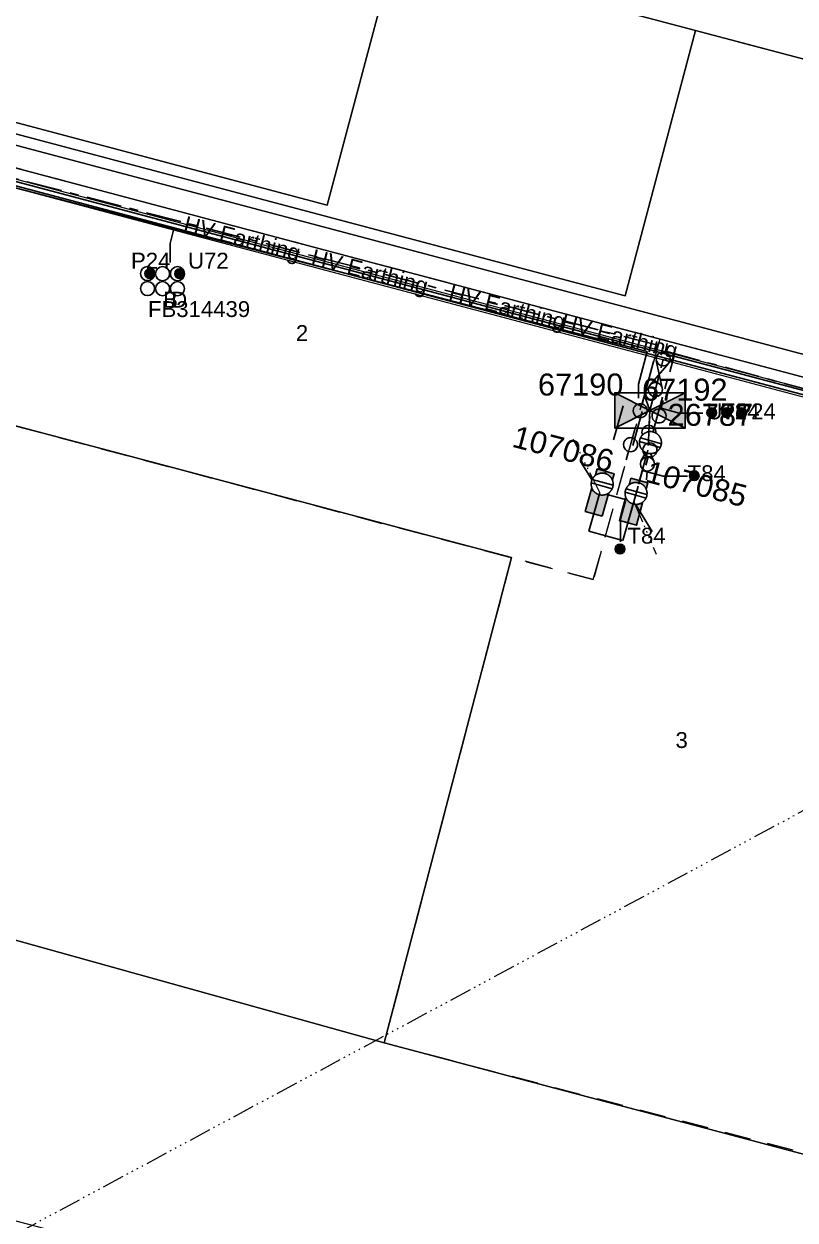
# Model space of a CAD drawing. Header units: metres. Extents: x 256054 to 262066, y 6173540 to 6179224.
# Drawn here: x 259336.6 to 259424.2, y 6174946.9 to 6175082.8 of the extents above; entities that cross this region are included whole.
import ezdxf
from ezdxf.enums import TextEntityAlignment as Align

# ---------------------------------------------------------------- set-up
doc = ezdxf.new("R2010")
doc.units = ezdxf.units.M
for name, pattern in [('Cable Exist UG', [7, 4, -1, 1, -1]), ('Dash', [5, 3, -2]), ('DASHED', [19.05, 12.7, -6.35]), ('PHANTOMX2', [5.6, 2.5, -0.5, 0.15, -0.5, 0.15, -0.5, 0.15, -0.5, 0.15, -0.5])]:
    doc.linetypes.add(name, pattern=pattern)
doc.layers.get('0').update_dxf_attribs({"color": 6})
for name, color, linetype, lineweight in [('_User Miscellaneous4', 191, 'Continuous', 13), ('Cadastre Developer_SP_EXT', 96, 'Continuous', 15), ('Cadastre Easements_SP_EXT', 96, 'DASHED', 15), ('Cadastre Land Parcels_SP_EXT', 96, 'Continuous', 15), ('Mains_HV_EXT', 13, 'Continuous', 25), ('Mains_LV_EXT', 163, 'Continuous', 25), ('Services_SP_EXT', 42, 'PHANTOMX2', 20)]:
    doc.layers.add(name, color=color, linetype=linetype, lineweight=lineweight)
for name, color, linetype in [('Duct_SP_EXT', 40, 'Continuous'), ('Equip_HV_EXT', 7, 'Continuous'), ('Equip_LV_EXT', 7, 'Continuous'), ('Sub_SP_EXT', 7, 'Continuous'), ('SupportsUG_SP_LV_EXT', 7, 'Continuous'), ('Trench_SP_EXT', 7, 'Continuous')]:
    doc.layers.add(name, color=color, linetype=linetype)
doc.styles.add('iecARIAL', font='arial.ttf', dxfattribs={"height": 2})
doc.styles.get("Standard").update_dxf_attribs({"font": 'arial.ttf'})
doc.styles.add('SWITCH_LABEL', font='arial.ttf', dxfattribs={"height": 2})
doc.linetypes.add('Cable E UG', pattern='A,5,-0.1,["E",Standard,S=1.5,R=0,X=0,Y=-0.75],-1.45', length=6.55)

# ---------------------------------------------------------------- blocks, each defined once
blk = doc.blocks.new('SUB_PADMOUNT_EXT')
at = {"ltscale": 10}
h = blk.add_hatch(color=256, dxfattribs=at)
h.dxf.hatch_style = 1
h.paths.add_polyline_path([(4, -2), (0, 0), (4, 2)])
h.paths.add_polyline_path([(-4, -2), (-4, 2), (0, 0)])
blk.add_line((4, 2), (-4, -2))
blk.add_lwpolyline([(-4, -2), (4, -2), (4, 2), (-4, 2)], close=True)
at = {"ltscale": 10, "flags": 128}
for points in [[(-4, -2), (-4, 2), (0, 0)], [(4, -2), (0, 0), (4, 2)]]:
    blk.add_lwpolyline(points, close=True, dxfattribs=at)
at = {"flags": 8}
blk.add_attdef('ASSET_NUM', text='', height=2.5, dxfattribs=at).set_placement((0, 5), align=Align.MIDDLE_CENTER)
for tag, flags, p in [('STREET_CODE', 9, (1.5, 0)), ('OPERATING_VOLTAGE', 9, (1.5, -0.4)), ('ORIENTATION', 9, (1.5, -0.6)), ('OWNED_BY', 9, (1.5, -0.8)), ('OPERATED_BY', 9, (1.5, -1)), ('CONSTRUCTED_VOLTAGE', 9, (1.5, -1.4)), ('NO_PHASES', 9, (1.5, -0.2)), ('MAINTAINED_BY', 9, (1.5, -1.2)), ('SECONDARY_VOLTAGE', 9, (1.5, -1.6)), ('STATE', 9, (1.5, -1.8)), ('SUBSTATION_TYPE', 9, (1.5, -2.2)), ('SUBURB', 9, (1.5, -2.8)), ('PARENT', 9, (1.5, -2)), ('USAGE', 9, (1.5, -2.4)), ('LEGEND', 9, (1.5, -2.6)), ('STREETNAME', 9, (1.5, -3)), ('Z', 1, (1.5, -3.6)), ('LOCATION', 9, (1.5, -3.2)), ('NOTES', 9, (1.5, -3.4))]:
    blk.add_attdef(tag, text='', height=0.2, dxfattribs=dict(flags=flags)).set_placement(p, align=Align.MIDDLE_LEFT)
blk = doc.blocks.new('PILLAR_EXT')
blk.add_hatch(color=256).paths.add_polyline_path([(-2.5, 1), (-2.5, -1), (2.5, -1), (2.5, 1)])
for p, q in [((-2.5, 0), (2.5, 0)), ((0, 1), (0, -1))]:
    blk.add_line(p, q)
at = {"ltscale": 10}
blk.add_line((2.5, 0), (-2.5, 0), dxfattribs=at)
blk.add_lwpolyline([(-2.5, -1), (-1.25, -1), (1.25, -1), (2.5, -1), (2.5, 1), (-2.5, 1)], close=True)
at = {"width": 0.9, "flags": 8}
blk.add_attdef('ASSET_NUM', text='', height=2, rotation=90, dxfattribs=at).set_placement((-2, 4), align=Align.MIDDLE_LEFT)
for tag, p, flags in [('OWNED_BY', (0, -0.2), 9), ('STATE', (0, -0.4), 9), ('SUPPORT_TYPE', (0, -0.6), 9), ('USAGE', (0, -0.8), 9), ('LEGEND', (0, -1), 9), ('LOCATION', (0, -1.2), 9), ('NOTES', (0, -1.4), 9), ('STREETNAME', (0, -1.8), 9), ('SUBURB', (0, -2), 1), ('PARENT', (0, -1.6), 9)]:
    blk.add_attdef(tag, p, '', height=0.2, dxfattribs=dict(flags=flags))
blk = doc.blocks.new('DUCT_EXT')
blk.add_circle((0, 0.8), 0.8)
at = {"flags": 1}
blk.add_attdef('Z', (0, 0), '', height=0.2, dxfattribs=at)
at = {"flags": 9}
for tag, p in [('DUCT_CODE', (0, 0)), ('XSECT_TYPE', (0, -0.2)), ('STATE', (0, -0.6)), ('FB_REFERENCE', (0, -0.4)), ('NOTES', (0, -0.8))]:
    blk.add_attdef(tag, text='', height=0.2, dxfattribs=at).set_placement(p, align=Align.MIDDLE_LEFT)
blk = doc.blocks.new('LV_UG_DFUSE_CLOSED_EXT')
for points in [[(1, 0), (0, 0)], [(5.04, 0.73), (2.16, -0.72)], [(5.05, -0.71), (2.16, 0.72)], [(6.2, 0.01), (7.2, 0.01)]]:
    blk.add_lwpolyline(points)
for centre in [(1.8, 0), (5.4, 0.01)]:
    blk.add_circle(centre, 0.8)
at = {"flags": 9}
for tag, p in [('ACTUAL_STATUS', (0, 0)), ('CONSTRUCTED_VOLTAGE', (0, -0.2)), ('OPERATING_VOLTAGE', (0, -0.6)), ('ORIENTATION', (0, -0.8)), ('STATE', (0, -1)), ('SWITCH_TYPE', (0, -1.2)), ('NO_PHASES', (0, -0.4)), ('USAGE', (0, -1.4)), ('NOTES', (0, -1.6))]:
    blk.add_attdef(tag, text='', height=0.2, dxfattribs=at).set_placement(p, align=Align.MIDDLE_LEFT)
at = {"flags": 1}
blk.add_attdef('Z', (0, 0), '', height=0.2, dxfattribs=at)
blk = doc.blocks.new('LV_UG_LINKS_CLOSED_EXT')
at = {"layer": 'Equip_LV_EXT'}
for tag, flags, p in [('CONSTRUCTED_VOLTAGE', 9, (3, -2.2)), ('OPERATING_VOLTAGE', 9, (3, -2.6)), ('ORIENTATION', 9, (3, -2.8)), ('NO_PHASES', 9, (3, -2.4)), ('STATE', 9, (3, -3)), ('SWITCH_TYPE', 9, (3, -3.2)), ('OWNED_BY', 9, (3, -3.8)), ('OPERATED_BY', 9, (3, -4)), ('USAGE', 9, (3, -3.4)), ('NOTES', 9, (3, -3.6)), ('TYPE', 9, (3, -4.6)), ('Z', 1, (3, -4.8)), ('MAINTAINED_BY', 9, (3, -4.2)), ('NUMBER_OF_PHASES', 9, (3, -4.4))]:
    blk.add_attdef(tag, text='', height=0.2, dxfattribs=dict(at, flags=flags)).set_placement(p, align=Align.MIDDLE_LEFT)
blk.add_wipeout([(4, 1.25), (3.97, 1.25), (3.94, 1.25), (3.91, 1.25), (3.88, 1.24), (3.85, 1.24), (3.82, 1.24), (3.79, 1.23), (3.76, 1.23), (3.73, 1.22), (3.7, 1.21), (3.67, 1.2), (3.64, 1.2), (3.61, 1.19), (3.58, 1.18), (3.55, 1.17), (3.52, 1.15), (3.49, 1.14), (3.47, 1.13), (3.44, 1.12), (3.41, 1.1), (3.38, 1.09), (3.36, 1.07), (3.33, 1.06), (3.31, 1.04), (3.28, 1.02), (3.26, 1), (3.23, 0.99), (3.21, 0.97), (3.18, 0.95), (3.16, 0.93), (3.14, 0.91), (3.12, 0.88), (3.09, 0.86), (3.07, 0.84), (3.05, 0.82), (3.03, 0.79), (3.01, 0.77), (3, 0.74), (2.98, 0.72), (2.96, 0.69), (2.94, 0.67), (2.93, 0.64), (2.91, 0.62), (2.9, 0.59), (2.88, 0.56), (2.87, 0.53), (2.86, 0.51), (2.85, 0.48), (2.83, 0.45), (2.82, 0.42), (2.81, 0.39), (2.8, 0.36), (2.8, 0.33), (2.79, 0.3), (2.78, 0.27), (2.77, 0.24), (2.77, 0.21), (2.76, 0.18), (2.76, 0.15), (2.76, 0.12), (2.75, 0.09), (2.75, 0.06), (2.75, 0.03), (2.75, 0), (2.75, -0.03), (2.75, -0.06), (2.75, -0.09), (2.76, -0.12), (2.76, -0.15), (2.76, -0.18), (2.77, -0.21), (2.77, -0.24), (2.78, -0.27), (2.79, -0.3), (2.8, -0.33), (2.8, -0.36), (2.81, -0.39), (2.82, -0.42), (2.83, -0.45), (2.85, -0.48), (2.86, -0.51), (2.87, -0.53), (2.88, -0.56), (2.9, -0.59), (2.91, -0.62), (2.93, -0.64), (2.94, -0.67), (2.96, -0.69), (2.98, -0.72), (3, -0.74), (3.01, -0.77), (3.03, -0.79), (3.05, -0.82), (3.07, -0.84), (3.09, -0.86), (3.12, -0.88), (3.14, -0.91), (3.16, -0.93), (3.18, -0.95), (3.21, -0.97), (3.23, -0.99), (3.26, -1), (3.28, -1.02), (3.31, -1.04), (3.33, -1.06), (3.36, -1.07), (3.38, -1.09), (3.41, -1.1), (3.44, -1.12), (3.47, -1.13), (3.49, -1.14), (3.52, -1.15), (3.55, -1.17), (3.58, -1.18), (3.61, -1.19), (3.64, -1.2), (3.67, -1.2), (3.7, -1.21), (3.73, -1.22), (3.76, -1.23), (3.79, -1.23), (3.82, -1.24), (3.85, -1.24), (3.88, -1.24), (3.91, -1.25), (3.94, -1.25), (3.97, -1.25), (4, -1.25), (4.03, -1.25), (4.06, -1.25), (4.09, -1.25), (4.12, -1.24), (4.15, -1.24), (4.18, -1.24), (4.21, -1.23), (4.24, -1.23), (4.27, -1.22), (4.3, -1.21), (4.33, -1.2), (4.36, -1.2), (4.39, -1.19), (4.42, -1.18), (4.45, -1.17), (4.48, -1.15), (4.51, -1.14), (4.53, -1.13), (4.56, -1.12), (4.59, -1.1), (4.62, -1.09), (4.64, -1.07), (4.67, -1.06), (4.69, -1.04), (4.72, -1.02), (4.74, -1), (4.77, -0.99), (4.79, -0.97), (4.82, -0.95), (4.84, -0.93), (4.86, -0.91), (4.88, -0.88), (4.91, -0.86), (4.93, -0.84), (4.95, -0.82), (4.97, -0.79), (4.99, -0.77), (5, -0.74), (5.02, -0.72), (5.04, -0.69), (5.06, -0.67), (5.07, -0.64), (5.09, -0.62), (5.1, -0.59), (5.12, -0.56), (5.13, -0.53), (5.14, -0.51), (5.15, -0.48), (5.17, -0.45), (5.18, -0.42), (5.19, -0.39), (5.2, -0.36), (5.2, -0.33), (5.21, -0.3), (5.22, -0.27), (5.23, -0.24), (5.23, -0.21), (5.24, -0.18), (5.24, -0.15), (5.24, -0.12), (5.25, -0.09), (5.25, -0.06), (5.25, -0.03), (5.25, 0), (5.25, 0.03), (5.25, 0.06), (5.25, 0.09), (5.24, 0.12), (5.24, 0.15), (5.24, 0.18), (5.23, 0.21), (5.23, 0.24), (5.22, 0.27), (5.21, 0.3), (5.2, 0.33), (5.2, 0.36), (5.19, 0.39), (5.18, 0.42), (5.17, 0.45), (5.15, 0.48), (5.14, 0.51), (5.13, 0.53), (5.12, 0.56), (5.1, 0.59), (5.09, 0.62), (5.07, 0.64), (5.06, 0.67), (5.04, 0.69), (5.02, 0.72), (5, 0.74), (4.99, 0.77), (4.97, 0.79), (4.95, 0.82), (4.93, 0.84), (4.91, 0.86), (4.88, 0.88), (4.86, 0.91), (4.84, 0.93), (4.82, 0.95), (4.79, 0.97), (4.77, 0.99), (4.74, 1), (4.72, 1.02), (4.69, 1.04), (4.67, 1.06), (4.64, 1.07), (4.62, 1.09), (4.59, 1.1), (4.56, 1.12), (4.53, 1.13), (4.51, 1.14), (4.48, 1.15), (4.45, 1.17), (4.42, 1.18), (4.39, 1.19), (4.36, 1.2), (4.33, 1.2), (4.3, 1.21), (4.27, 1.22), (4.24, 1.23), (4.21, 1.23), (4.18, 1.24), (4.15, 1.24), (4.12, 1.24), (4.09, 1.25), (4.06, 1.25), (4.03, 1.25)]).dxf.layer = 'Equip_LV_EXT'
for p, q in [((3.79, 1.23), (3.79, -1.23)), ((4.21, 1.23), (4.21, -1.23))]:
    blk.add_line(p, q, dxfattribs=at)
at = {"layer": 'Equip_LV_EXT', "flags": 128}
blk.add_lwpolyline([(4, 1.25), (3.97, 1.25), (3.94, 1.25), (3.91, 1.25), (3.88, 1.24), (3.85, 1.24), (3.82, 1.24), (3.79, 1.23), (3.76, 1.23), (3.73, 1.22), (3.7, 1.21), (3.67, 1.2), (3.64, 1.2), (3.61, 1.19), (3.58, 1.18), (3.55, 1.17), (3.52, 1.15), (3.49, 1.14), (3.47, 1.13), (3.44, 1.12), (3.41, 1.1), (3.38, 1.09), (3.36, 1.07), (3.33, 1.06), (3.31, 1.04), (3.28, 1.02), (3.26, 1), (3.23, 0.99), (3.21, 0.97), (3.18, 0.95), (3.16, 0.93), (3.14, 0.91), (3.12, 0.88), (3.09, 0.86), (3.07, 0.84), (3.05, 0.82), (3.03, 0.79), (3.01, 0.77), (3, 0.74), (2.98, 0.72), (2.96, 0.69), (2.94, 0.67), (2.93, 0.64), (2.91, 0.62), (2.9, 0.59), (2.88, 0.56), (2.87, 0.53), (2.86, 0.51), (2.85, 0.48), (2.83, 0.45), (2.82, 0.42), (2.81, 0.39), (2.8, 0.36), (2.8, 0.33), (2.79, 0.3), (2.78, 0.27), (2.77, 0.24), (2.77, 0.21), (2.76, 0.18), (2.76, 0.15), (2.76, 0.12), (2.75, 0.09), (2.75, 0.06), (2.75, 0.03), (2.75, 0), (2.75, -0.03), (2.75, -0.06), (2.75, -0.09), (2.76, -0.12), (2.76, -0.15), (2.76, -0.18), (2.77, -0.21), (2.77, -0.24), (2.78, -0.27), (2.79, -0.3), (2.8, -0.33), (2.8, -0.36), (2.81, -0.39), (2.82, -0.42), (2.83, -0.45), (2.85, -0.48), (2.86, -0.51), (2.87, -0.53), (2.88, -0.56), (2.9, -0.59), (2.91, -0.62), (2.93, -0.64), (2.94, -0.67), (2.96, -0.69), (2.98, -0.72), (3, -0.74), (3.01, -0.77), (3.03, -0.79), (3.05, -0.82), (3.07, -0.84), (3.09, -0.86), (3.12, -0.88), (3.14, -0.91), (3.16, -0.93), (3.18, -0.95), (3.21, -0.97), (3.23, -0.99), (3.26, -1), (3.28, -1.02), (3.31, -1.04), (3.33, -1.06), (3.36, -1.07), (3.38, -1.09), (3.41, -1.1), (3.44, -1.12), (3.47, -1.13), (3.49, -1.14), (3.52, -1.15), (3.55, -1.17), (3.58, -1.18), (3.61, -1.19), (3.64, -1.2), (3.67, -1.2), (3.7, -1.21), (3.73, -1.22), (3.76, -1.23), (3.79, -1.23), (3.82, -1.24), (3.85, -1.24), (3.88, -1.24), (3.91, -1.25), (3.94, -1.25), (3.97, -1.25), (4, -1.25), (4.03, -1.25), (4.06, -1.25), (4.09, -1.25), (4.12, -1.24), (4.15, -1.24), (4.18, -1.24), (4.21, -1.23), (4.24, -1.23), (4.27, -1.22), (4.3, -1.21), (4.33, -1.2), (4.36, -1.2), (4.39, -1.19), (4.42, -1.18), (4.45, -1.17), (4.48, -1.15), (4.51, -1.14), (4.53, -1.13), (4.56, -1.12), (4.59, -1.1), (4.62, -1.09), (4.64, -1.07), (4.67, -1.06), (4.69, -1.04), (4.72, -1.02), (4.74, -1), (4.77, -0.99), (4.79, -0.97), (4.82, -0.95), (4.84, -0.93), (4.86, -0.91), (4.88, -0.88), (4.91, -0.86), (4.93, -0.84), (4.95, -0.82), (4.97, -0.79), (4.99, -0.77), (5, -0.74), (5.02, -0.72), (5.04, -0.69), (5.06, -0.67), (5.07, -0.64), (5.09, -0.62), (5.1, -0.59), (5.12, -0.56), (5.13, -0.53), (5.14, -0.51), (5.15, -0.48), (5.17, -0.45), (5.18, -0.42), (5.19, -0.39), (5.2, -0.36), (5.2, -0.33), (5.21, -0.3), (5.22, -0.27), (5.23, -0.24), (5.23, -0.21), (5.24, -0.18), (5.24, -0.15), (5.24, -0.12), (5.25, -0.09), (5.25, -0.06), (5.25, -0.03), (5.25, 0), (5.25, 0.03), (5.25, 0.06), (5.25, 0.09), (5.24, 0.12), (5.24, 0.15), (5.24, 0.18), (5.23, 0.21), (5.23, 0.24), (5.22, 0.27), (5.21, 0.3), (5.2, 0.33), (5.2, 0.36), (5.19, 0.39), (5.18, 0.42), (5.17, 0.45), (5.15, 0.48), (5.14, 0.51), (5.13, 0.53), (5.12, 0.56), (5.1, 0.59), (5.09, 0.62), (5.07, 0.64), (5.06, 0.67), (5.04, 0.69), (5.02, 0.72), (5, 0.74), (4.99, 0.77), (4.97, 0.79), (4.95, 0.82), (4.93, 0.84), (4.91, 0.86), (4.88, 0.88), (4.86, 0.91), (4.84, 0.93), (4.82, 0.95), (4.79, 0.97), (4.77, 0.99), (4.74, 1), (4.72, 1.02), (4.69, 1.04), (4.67, 1.06), (4.64, 1.07), (4.62, 1.09), (4.59, 1.1), (4.56, 1.12), (4.53, 1.13), (4.51, 1.14), (4.48, 1.15), (4.45, 1.17), (4.42, 1.18), (4.39, 1.19), (4.36, 1.2), (4.33, 1.2), (4.3, 1.21), (4.27, 1.22), (4.24, 1.23), (4.21, 1.23), (4.18, 1.24), (4.15, 1.24), (4.12, 1.24), (4.09, 1.25), (4.06, 1.25), (4.03, 1.25)], close=True, dxfattribs=at)
at = {"layer": 'Equip_LV_EXT', "flags": 9}
blk.add_attdef('ACTUAL_STATUS', text='', height=0.2, dxfattribs=at).set_placement((3, -2), align=Align.MIDDLE_LEFT)
blk = doc.blocks.new('SWG_HOLEC_SU_EXT')
blk.add_line((1.8, -2), (5.8, -2))
for points in [[(1, 0), (0, 0)], [(6.6, 0), (7.6, 0)]]:
    blk.add_lwpolyline(points)
for points in [[(1.8, -0.8, 1), (1.8, 0.8, 1)], [(5.8, -0.8, 1), (5.8, 0.8, 1)]]:
    blk.add_lwpolyline(points, format="xyb", close=True)
at = {"style": 'SWITCH_LABEL', "flags": 8}
blk.add_attdef('ASSET_NUM', text='', height=2.5, rotation=179.9544, dxfattribs=at).set_placement((-2.4, 0), align=Align.MIDDLE_LEFT)
at = {"flags": 1}
blk.add_attdef('Z', (0, 0), '', height=0.2, dxfattribs=at)
at = {"flags": 9}
for tag, p in [('ACTUAL_STATUS', (0, -0.4)), ('CONSTRUCTED_VOLTAGE', (0, -0.6)), ('OPERATING_VOLTAGE', (0, -1)), ('ORIENTATION', (0, -1.2)), ('OWNED_BY', (0, -1.4)), ('NO_PHASES', (0, -0.8)), ('STATE', (0, -1.8)), ('SWITCH_TYPE', (0, -2)), ('STREETNAME', (0, -2.6)), ('SUBURB', (0, -2.8)), ('PARENT', (0, -1.6)), ('USAGE', (0, -2.2)), ('LOCATION', (0, -2.4)), ('NOTES', (0, -3))]:
    blk.add_attdef(tag, text='', height=0.2, dxfattribs=at).set_placement(p, align=Align.MIDDLE_LEFT)
at = {"style": 'SWITCH_LABEL', "flags": 9}
blk.add_attdef('STREET_CODE', text='', height=0.2, dxfattribs=at).set_placement((0, -0.2), align=Align.MIDDLE_LEFT)
blk = doc.blocks.new('CABLE_LARGE_EXT')
h = blk.add_hatch(color=256)
edge = h.paths.add_edge_path()
edge.add_arc((0, 0.55), 0.55, 0, 360)
blk.add_circle((0, 0.55), 0.55)
at = {"flags": 1}
blk.add_attdef('Z', (0, 0), '', height=0.2, dxfattribs=at)
at = {"flags": 9}
for tag, p in [('COND_CODE', (0, 0)), ('STATE', (0, -0.4)), ('XSECT_SIZE', (0, -0.6)), ('FB_REFERENCE', (0, -0.2)), ('NOTES', (0, -0.8))]:
    blk.add_attdef(tag, text='', height=0.2, dxfattribs=at).set_placement(p, align=Align.MIDDLE_LEFT)

msp = doc.modelspace()

# ---------------------------------------------------------------- linework, layer by layer
at = {"layer": '_User Miscellaneous4'}
for p, q in [((259283.28, 6175079.08), (259410.51, 6175045.31)), ((259283.03, 6175078.15), (259410.26, 6175044.38)), ((259410.26, 6175044.38), (259410.38, 6175044.84)), ((259410.26, 6175044.38), (259410.38, 6175044.84)), ((259410.26, 6175044.38), (259448.04, 6175034.35)), ((259410.51, 6175045.31), (259410.38, 6175044.84)), ((259410.51, 6175045.31), (259410.38, 6175044.84)), ((259410.51, 6175045.31), (259448.29, 6175035.28))]:
    msp.add_line(p, q, dxfattribs=at)
at = {"layer": 'Cadastre Developer_SP_EXT', "linetype": 'Dash'}
for points in [[(259333.62, 6175066.99), (259326.05, 6175039.7), (259401.28, 6175019.7), (259408.85, 6175047.01), (259333.62, 6175066.99)], [(259401.28, 6175019.7), (259391.99, 6175022.19), (259377.52, 6174967.09), (259426.46, 6174954.25), (259443.19, 6175016.12), (259438.79, 6175039.06), (259408.84, 6175047.01), (259401.28, 6175019.7)]]:
    msp.add_lwpolyline(points, close=True, dxfattribs=at)
at = {"layer": 'Cadastre Easements_SP_EXT', "linetype": 'Dash'}
msp.add_lwpolyline([(259838.03, 6175183.85), (259793.9, 6175169.81), (259756.11, 6175157.21), (259732.99, 6175145.76), (259583.02, 6175099.85), (259532.53, 6175083.13), (259515.05, 6175082.8), (259307.05, 6175139.14), (259296.55, 6175112.85), (259378.73, 6175091.11), (259412.9, 6175082.07), (259458.61, 6175069.98), (259459.93, 6175069.63), (259493.3, 6175060.81), (259516.96, 6175060.62), (259523.92, 6175060.65), (259576.36, 6175076.34), (259767.61, 6175133.56), (259767.61, 6175133.56), (259795.44, 6175143.89), (259812.59, 6175150.51), (259876.75, 6175169.53)], dxfattribs=at)
at = {"layer": 'Cadastre Land Parcels_SP_EXT', "linetype": 'Continuous'}
for points in [[(259516.96, 6175060.62), (259532.53, 6175083.13), (259515.05, 6175082.8), (259307.05, 6175139.14), (259296.55, 6175112.85), (259378.73, 6175091.11), (259412.9, 6175082.07), (259458.61, 6175069.98), (259459.93, 6175069.63), (259493.3, 6175060.81), (259513.41, 6175055.48), (259516.96, 6175060.62)], [(259378.73, 6175091.11), (259296.55, 6175112.85), (259285.61, 6175084.89), (259371.05, 6175062.21), (259378.73, 6175091.11)], [(259412.9, 6175082.07), (259378.73, 6175091.11), (259371.05, 6175062.21), (259285.61, 6175084.89), (259285.15, 6175083.72), (259404.9, 6175051.93), (259412.9, 6175082.07)], [(259285.15, 6175083.72), (259284.7, 6175082.55), (259451.59, 6175038.24), (259459.93, 6175069.63), (259458.61, 6175069.98), (259412.9, 6175082.07), (259404.9, 6175051.93), (259285.15, 6175083.72)], [(259284.7, 6175082.55), (259283.78, 6175080.21), (259450.96, 6175035.83), (259448.65, 6175027.14), (259465.75, 6175015.59), (259498.51, 6175004.95), (259520.56, 6175053.59), (259513.41, 6175055.48), (259493.3, 6175060.81), (259459.93, 6175069.63), (259451.59, 6175038.24), (259284.7, 6175082.55)], [(259498.51, 6175004.95), (259465.75, 6175015.59), (259448.65, 6175027.14), (259450.96, 6175035.83), (259283.78, 6175080.21), (259274.87, 6175057.43), (259278.73, 6175056.41), (259277.71, 6175052.54), (259391.99, 6175022.19), (259377.52, 6174967.09), (259470.18, 6174942.48), (259498.51, 6175004.95)], [(259391.99, 6175022.19), (259277.71, 6175052.54), (259273.4, 6175053.68), (259272.94, 6175052.52), (259253.09, 6175001.71), (259377.52, 6174967.09), (259391.99, 6175022.19)], [(259470.18, 6174942.48), (259377.52, 6174967.09), (259253.09, 6175001.71), (259241.5, 6174971.84), (259457.5, 6174914.51), (259470.18, 6174942.48)]]:
    msp.add_lwpolyline(points, close=True, dxfattribs=at)
at = {"layer": 'Duct_SP_EXT'}
for p, q in [((259283.09, 6175078.38), (259410.32, 6175044.61)), ((259283.22, 6175078.84), (259410.44, 6175045.08)), ((259410.32, 6175044.61), (259410.38, 6175044.84)), ((259410.32, 6175044.61), (259410.38, 6175044.84)), ((259410.32, 6175044.61), (259448.1, 6175034.59)), ((259410.44, 6175045.08), (259410.38, 6175044.84)), ((259410.44, 6175045.08), (259410.38, 6175044.84)), ((259410.44, 6175045.08), (259448.22, 6175035.05))]:
    msp.add_line(p, q, dxfattribs=at)
for points in [[(259353.2, 6175055.71), (259353.2, 6175057.87), (259353.63, 6175059.54)], [(259413.73, 6175038.6), (259411.04, 6175038.6), (259408.99, 6175039.17)]]:
    msp.add_lwpolyline(points, dxfattribs=at)
at = {"layer": 'Mains_HV_EXT', "linetype": 'Cable E UG'}
for points in [[(259349.3, 6175060.65), (259283.07, 6175077.82), (259279.47, 6175080.17)], [(259363.85, 6175056.88), (259349.3, 6175060.65)], [(259378.32, 6175053.13), (259363.85, 6175056.88)], [(259392.86, 6175049.36), (259378.32, 6175053.13)], [(259406.41, 6175040.31), (259406.41, 6175041.9), (259407.39, 6175045.6), (259407.39, 6175045.6), (259392.86, 6175049.36)]]:
    msp.add_lwpolyline(points, dxfattribs=at)
at = {"layer": 'Mains_HV_EXT', "linetype": 'Cable Exist UG'}
msp.add_lwpolyline([(259407.72, 6175038.91), (259407.1, 6175040.6), (259408.61, 6175046.31), (259408.61, 6175046.31), (259283.37, 6175078.78), (259279.47, 6175080.17)], dxfattribs=at)
at = {"layer": 'Trench_SP_EXT', "linetype": 'Cable Exist UG'}
for points in [[(259408.09, 6175036.56), (259410.38, 6175044.84)], [(259405.87, 6175028.54), (259408.09, 6175036.56)], [(259402.01, 6175029.58), (259399.72, 6175033.31)], [(259402.01, 6175029.58), (259405.87, 6175028.54)], [(259405.88, 6175028.56), (259408.16, 6175024.81)]]:
    msp.add_lwpolyline(points, dxfattribs=at)

# ---------------------------------------------------------------- block references
at = {"layer": 'Duct_SP_EXT', "rotation": 90}
for name, p in [('DUCT_EXT', (259351.44, 6175054.45)), ('DUCT_EXT', (259353.14, 6175054.44)), ('DUCT_EXT', (259354.84, 6175054.44)), ('CABLE_LARGE_EXT', (259351.44, 6175054.45)), ('CABLE_LARGE_EXT', (259354.84, 6175054.44)), ('DUCT_EXT', (259351.44, 6175052.75)), ('DUCT_EXT', (259353.14, 6175052.74)), ('DUCT_EXT', (259354.84, 6175052.74)), ('CABLE_LARGE_EXT', (259404.86, 6175023.17))]:
    msp.add_blockref(name, p, dxfattribs=at)
at = {"layer": 'Duct_SP_EXT'}
for p in [(259414.74, 6175038.1), (259416.44, 6175038.1), (259418.14, 6175038.1), (259412.74, 6175030.94)]:
    msp.add_blockref('CABLE_LARGE_EXT', p, dxfattribs=at)
at = {"layer": 'Equip_LV_EXT'}
for p, rotation in [((259407.88, 6175039.53), 75.46731722777425), ((259407.69, 6175038.22), 267.092411438474)]:
    msp.add_blockref('LV_UG_DFUSE_CLOSED_EXT', p, dxfattribs=dict(at, rotation=rotation))
at = {"layer": 'Sub_SP_EXT'}
ref = msp.add_blockref('SUB_PADMOUNT_EXT', (259407.72, 6175038.91), dxfattribs=at)
ref.add_attrib('ASSET_NUM', '26787', dxfattribs={"layer": '0', "height": 2.5}).set_placement((259409.72, 6175039.66), align=Align.TOP_LEFT)
at = {"layer": 'SupportsUG_SP_LV_EXT'}
ref = msp.add_blockref('PILLAR_EXT', (259402.01, 6175029.58), dxfattribs=dict(at, rotation=74.27264569144582))
ref.add_attrib('ASSET_NUM', '107086', dxfattribs={"layer": '0', "height": 2.5, "rotation": 345.383, "style": 'iecARIAL'}).set_placement((259403.51, 6175033.08), align=Align.MIDDLE_RIGHT)
ref = msp.add_blockref('PILLAR_EXT', (259405.87, 6175028.54), dxfattribs=dict(at, rotation=254.8297219109627))
ref.add_attrib('ASSET_NUM', '107085', dxfattribs={"layer": '0', "height": 2.5, "rotation": 345.4311, "style": 'iecARIAL'}).set_placement((259407.37, 6175032.04), align=Align.MIDDLE_LEFT)

# ---------------------------------------------------------------- texts
at = {"layer": 'Cadastre Developer_SP_EXT'}
for s, p in [('2', (259367.49, 6175046.8)), ('3', (259410.62, 6175000.57))]:
    msp.add_text(s, height=1.8, dxfattribs=at).set_placement(p)
at = {"layer": 'Duct_SP_EXT'}
for s, p in [('P24', (259348.76, 6175055.02)), ('U72', (259355.24, 6175055.02)), ('B', (259352.42, 6175050.59)), ('D', (259353.32, 6175050.59)), ('FB314439', (259350.69, 6175049.52)), ('U72', (259414.14, 6175037.9)), ('T84', (259415.84, 6175037.9)), ('P24', (259417.54, 6175037.9)), ('T84', (259412, 6175030.88)), ('T84', (259405.16, 6175023.78))]:
    msp.add_text(s, height=1.8, dxfattribs=at).set_placement(p)
at = {"layer": 'Mains_HV_EXT'}
for p in [(259354.61, 6175059.28), (259369.11, 6175055.52), (259384.73, 6175051.47), (259397.47, 6175048.17)]:
    msp.add_text('HV Earthing', height=1.8, rotation=345.4669, dxfattribs=at).set_placement(p)

# ---------------------------------------------------------------- next in the draw order: block references
at = {"layer": 'Equip_LV_EXT'}
for p, rotation in [((259406.67, 6175031.41), 74.06401230282249), ((259401.2, 6175026.69), 74.2447532996605), ((259405.07, 6175025.63), 74.5153744658985)]:
    msp.add_blockref('LV_UG_LINKS_CLOSED_EXT', p, dxfattribs=dict(at, rotation=rotation))

# ---------------------------------------------------------------- next in the draw order: linework, layer by layer
at = {"layer": 'Duct_SP_EXT'}
for points in [[(259411.98, 6175031.44), (259409.2, 6175031.44), (259407, 6175032.06)], [(259404.38, 6175024), (259404.38, 6175026.56), (259404.93, 6175028.6)]]:
    msp.add_lwpolyline(points, dxfattribs=at)
at = {"layer": 'Mains_LV_EXT', "linetype": 'Cable Exist UG'}
for points in [[(259407.72, 6175038.91), (259409.47, 6175045.64), (259409.47, 6175045.64), (259436.58, 6175038.3), (259446.79, 6175035.54), (259447.98, 6175032.34)], [(259407.72, 6175038.91), (259407.49, 6175034.4), (259407.49, 6175034.4), (259406.36, 6175030.29), (259405.87, 6175028.54)], [(259405.87, 6175028.54), (259405.68, 6175027.85), (259405.68, 6175027.85), (259404.65, 6175024.15), (259400.79, 6175025.2), (259400.79, 6175025.2), (259401.6, 6175028.11), (259402.01, 6175029.58)]]:
    msp.add_lwpolyline(points, dxfattribs=at)
at = {"layer": 'Services_SP_EXT'}
for points in [[(259668.43, 6175124.22), (259197.76, 6174871.22)], [(259402.01, 6175029.58), (259399.03, 6175035.61)], [(259405.87, 6175028.54), (259408.43, 6175022.59)]]:
    msp.add_lwpolyline(points, dxfattribs=at)

# ---------------------------------------------------------------- next in the draw order: block references
at = {"layer": 'Equip_HV_EXT'}
ref = msp.add_blockref('SWG_HOLEC_SU_EXT', (259407.1, 6175040.6), dxfattribs=dict(at, rotation=254.1311653520729))
ref.add_attrib('ASSET_NUM', '67190', dxfattribs={"layer": '0', "height": 2.5, "style": 'SWITCH_LABEL'}).set_placement((259404.7, 6175041.85), align=Align.MIDDLE_RIGHT)
ref = msp.add_blockref('SWG_HOLEC_SU_EXT', (259409.22, 6175040.02), dxfattribs=dict(at, rotation=254.9108243578319))
ref.add_attrib('ASSET_NUM', '67192', dxfattribs={"layer": '0', "height": 2.5, "style": 'SWITCH_LABEL'}).set_placement((259406.82, 6175041.27), align=Align.MIDDLE_LEFT)

doc.saveas('drawing.dxf')
